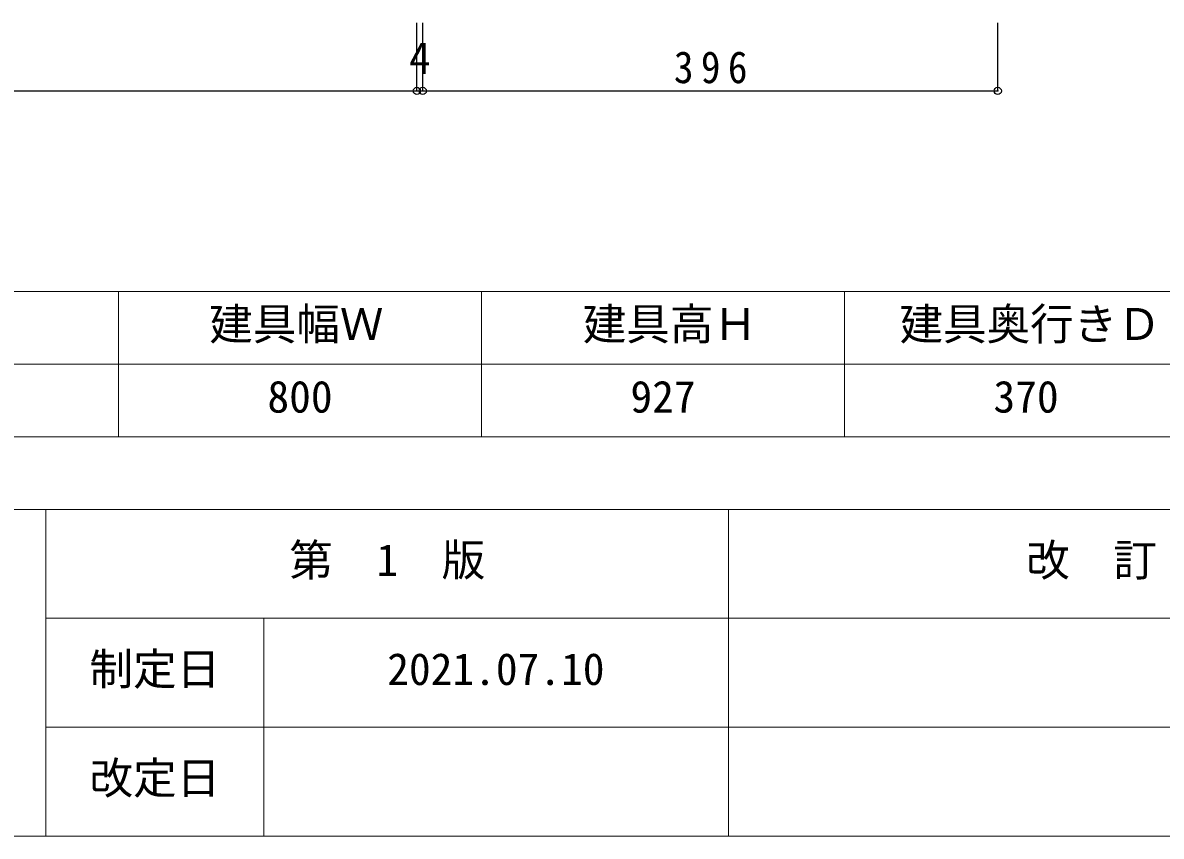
# Model space of a CAD drawing. Units: millimetres on the paper, enlarged 5 times, with parts at other scales. Extents: x -1044 to 931, y -502 to 889.
# Drawn here: x -651.9 to -259.9, y -502.1 to -222.1 of the extents above; entities that cross this region are included whole.
import ezdxf
from ezdxf.enums import TextEntityAlignment as Align

# ---------------------------------------------------------------- set-up
doc = ezdxf.new("R2010")
doc.units = ezdxf.units.MM
doc.header["$LTSCALE"] = 5
doc.header["$PDMODE"] = 32
doc.header["$PDSIZE"] = 2.5
doc.layers.add('0-0_0', color=7, linetype='Continuous', lineweight=18)
doc.layers.add('2-0_NOTE$003', color=7, linetype='Continuous')
doc.styles.add('ＭＳ ゴシック', font='')
doc.styles.get('ＭＳ ゴシック').set_extended_font_data('MS Gothic')

msp = doc.modelspace()

# ---------------------------------------------------------------- linework, layer by layer
at = {"layer": '0-0_0'}
for p, q in [((-1018.956, -314.603), (131.044, -314.603)), ((-618.956, -314.603), (-618.956, -364.603)), ((-493.956, -314.603), (-493.956, -364.603)), ((-368.956, -314.603), (-368.956, -364.603)), ((-1018.956, -339.603), (131.044, -339.603)), ((-1018.956, -364.603), (131.044, -364.603)), ((-1043.956, -389.603), (931.044, -389.603)), ((-643.956, -389.603), (-643.956, -502.103)), ((-408.956, -389.603), (-408.956, -502.103)), ((931.044, -427.103), (-643.956, -427.103)), ((-568.956, -427.103), (-568.956, -502.103)), ((-23.956, -464.603), (-643.956, -464.603)), ((931.044, -502.103), (-1043.956, -502.103))]:
    msp.add_line(p, q, dxfattribs=at)
at = {"layer": '2-0_NOTE$003', "color": 4}
for p, q in [((-516.232, -245.582), (-516.232, -222.123)), ((-514.232, -245.582), (-514.232, -222.123)), ((-316.232, -245.582), (-316.232, -222.123)), ((-914.232, -245.582), (-516.232, -245.582)), ((-516.232, -245.582), (-514.232, -245.582)), ((-514.232, -245.582), (-316.232, -245.582))]:
    msp.add_line(p, q, dxfattribs=at)
for p in [(-516.232, -245.582), (-514.232, -245.582), (-316.232, -245.582)]:
    msp.add_point(p, dxfattribs=at)

# ---------------------------------------------------------------- texts
at = {"layer": '0-0_0', "style": 'ＭＳ ゴシック'}
for s, p in [('建具幅Ｗ', (-587.77, -334.603)), ('建具高Ｈ', (-459.132, -334.604)), ('建具奥行きＤ', (-350.082, -334.604)), ('800', (-567.706, -359.603)), ('927', (-442.706, -359.603)), ('370', (-317.706, -359.603)), ('第\u30001\u3000版', (-560.206, -415.853)), ('改\u3000訂\u3000履\u3000歴 / History', (-306.456, -415.853)), ('制定日', (-628.956, -453.353)), ('2021.07.10', (-526.456, -453.353)), ('改定日', (-628.956, -490.853))]:
    msp.add_text(s, height=11, dxfattribs=at).set_placement(p, align=Align.BOTTOM_LEFT)
at = {"layer": '2-0_NOTE$003', "style": 'ＭＳ ゴシック'}
msp.add_text('4', height=11, dxfattribs=at).set_placement((-518.982, -243.082), align=Align.BOTTOM_LEFT)
at = {"layer": '2-0_NOTE$003', "insert": (-427.732, -243.082), "char_height": 11, "attachment_point": 7, "style": 'ＭＳ ゴシック'}
msp.add_mtext('\\T1.38;\\W0.9;396', dxfattribs=at)

doc.saveas('drawing.dxf')
